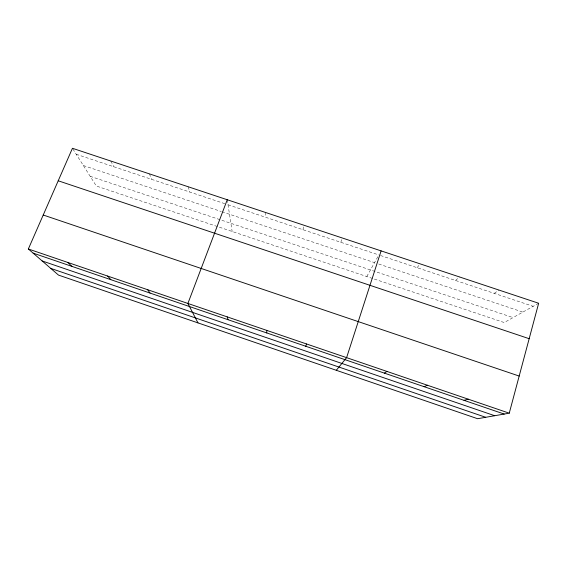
<?xml version="1.0" encoding="UTF-8"?>
<svg xmlns="http://www.w3.org/2000/svg" width="567" height="567" viewBox="0 0 567 567"><rect width="100%" height="100%" fill="white"/><g stroke="black" fill="none" stroke-linecap="round" stroke-linejoin="round"><path stroke-width="0.43" stroke-dasharray="2.83 2.13" d="M302.991 229.72L303.721 225.163M340.802 242.3L342.298 237.984M366.785 276.54L377.976 256.49M417.085 267.681L420.14 263.861M455.556 280.488L459.405 276.916M494.254 293.366L498.91 290.049M538.65 303.253L504.226 322.545L373.433 278.766M76.226 154.252L226.361 204.212M228.019 204.772L378.834 254.952M380.492 255.504L533.186 306.322M83.356 165.529L221.116 211.47M221.952 211.746L374.546 262.634M378.728 264.024L522.88 312.098M90.167 176.294L513.064 317.598M372.604 278.489L96.312 186.011L72.448 148.285M110.799 161.035L113.839 166.776M149.383 173.863L151.68 179.363M188.194 186.763L189.739 192.029M227.247 199.74L232.158 231.478M265.37 212.412L265.399 217.211"/><path stroke-width="0.85" d="M509.251 413.18L538.65 303.253L72.448 148.285L28.35 248.984L58.493 275.094L477.612 418.715L509.251 413.18L28.35 248.984M381.102 250.883L346.6 357.642L336.302 370.294M305.748 346.26L306.563 343.971M227.247 199.74L187.897 303.458L197.982 322.892M384.412 373.136L386.892 371.399M424.102 386.694L427.426 385.241M464.033 400.337L468.214 399.168M58.217 180.781L529.174 338.697M43.227 215.013L519.181 376.063M33.134 253.13L504.212 414.059M42.156 260.948L494.722 415.717M50.754 268.389L485.706 417.298M67.863 262.478L71.867 266.362M107.631 276.051L110.841 279.673M147.64 289.709L150.049 293.068M227.211 316.882L228.019 319.703M266.766 330.384L266.766 332.942"/></g></svg>
